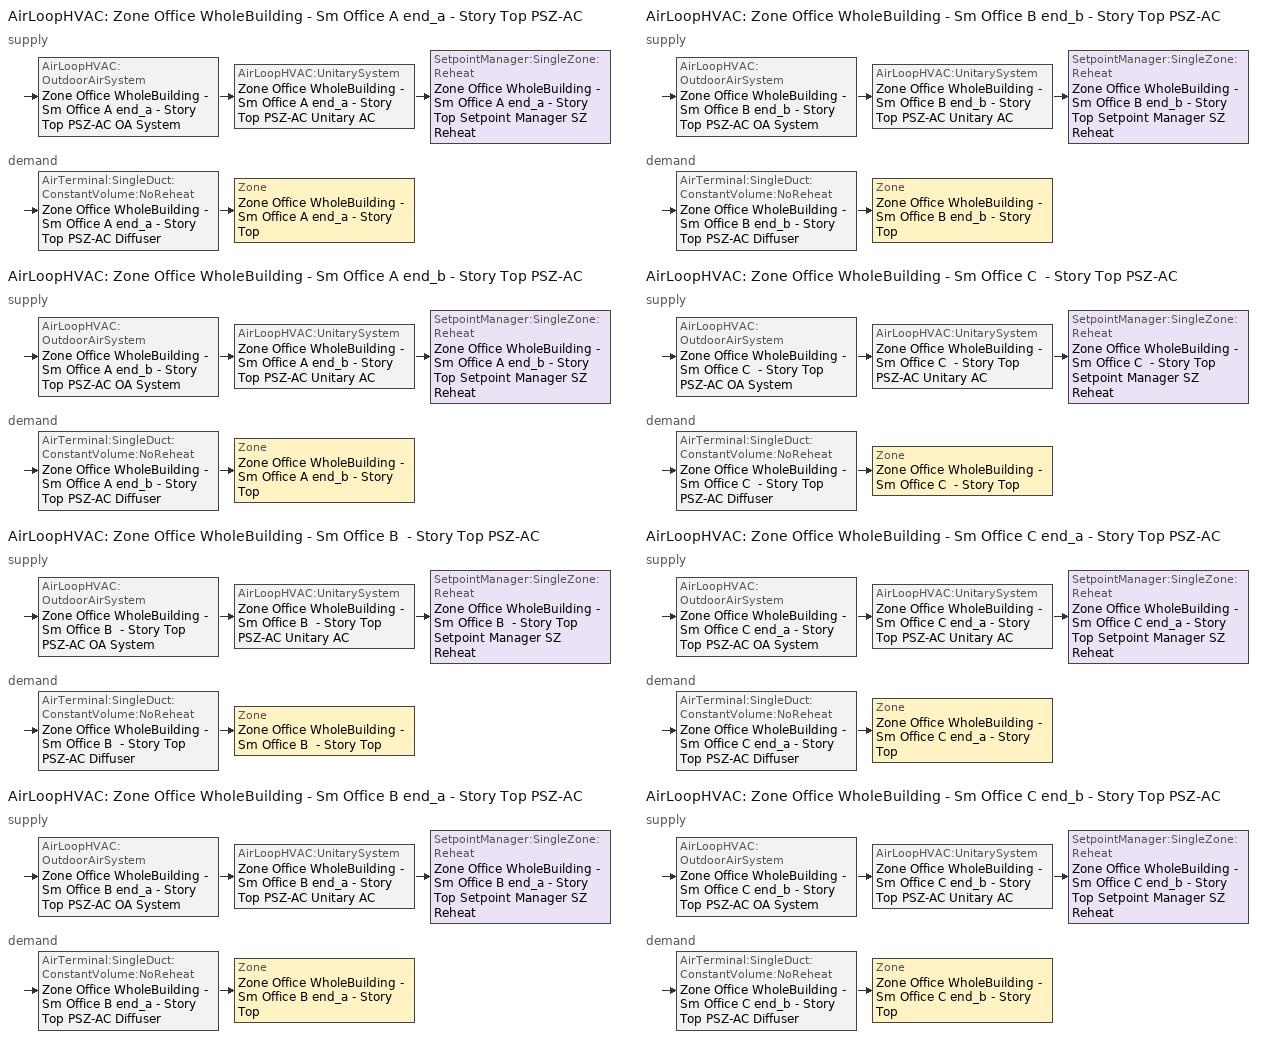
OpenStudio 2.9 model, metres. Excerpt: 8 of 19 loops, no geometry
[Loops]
AirLoopHVAC 'Zone Office WholeBuilding - Sm Office A end_a - Story Top PSZ-AC'
 supply: AirLoopHVAC:OutdoorAirSystem 'Zone Office WholeBuilding - Sm Office A end_a - Story Top PSZ-AC OA System' > AirLoopHVAC:UnitarySystem 'Zone Office WholeBuilding - Sm Office A end_a - Story Top PSZ-AC Unitary AC' > SetpointManager:SingleZone:Reheat 'Zone Office WholeBuilding - Sm Office A end_a - Story Top Setpoint Manager SZ Reheat'
 demand: AirTerminal:SingleDuct:ConstantVolume:NoReheat 'Zone Office WholeBuilding - Sm Office A end_a - Story Top PSZ-AC Diffuser' > Zone 'Zone Office WholeBuilding - Sm Office A end_a - Story Top'
AirLoopHVAC 'Zone Office WholeBuilding - Sm Office A end_b - Story Top PSZ-AC'
 supply: AirLoopHVAC:OutdoorAirSystem 'Zone Office WholeBuilding - Sm Office A end_b - Story Top PSZ-AC OA System' > AirLoopHVAC:UnitarySystem 'Zone Office WholeBuilding - Sm Office A end_b - Story Top PSZ-AC Unitary AC' > SetpointManager:SingleZone:Reheat 'Zone Office WholeBuilding - Sm Office A end_b - Story Top Setpoint Manager SZ Reheat'
 demand: AirTerminal:SingleDuct:ConstantVolume:NoReheat 'Zone Office WholeBuilding - Sm Office A end_b - Story Top PSZ-AC Diffuser' > Zone 'Zone Office WholeBuilding - Sm Office A end_b - Story Top'
AirLoopHVAC 'Zone Office WholeBuilding - Sm Office B  - Story Top PSZ-AC'
 supply: AirLoopHVAC:OutdoorAirSystem 'Zone Office WholeBuilding - Sm Office B  - Story Top PSZ-AC OA System' > AirLoopHVAC:UnitarySystem 'Zone Office WholeBuilding - Sm Office B  - Story Top PSZ-AC Unitary AC' > SetpointManager:SingleZone:Reheat 'Zone Office WholeBuilding - Sm Office B  - Story Top Setpoint Manager SZ Reheat'
 demand: AirTerminal:SingleDuct:ConstantVolume:NoReheat 'Zone Office WholeBuilding - Sm Office B  - Story Top PSZ-AC Diffuser' > Zone 'Zone Office WholeBuilding - Sm Office B  - Story Top'
AirLoopHVAC 'Zone Office WholeBuilding - Sm Office B end_a - Story Top PSZ-AC'
 supply: AirLoopHVAC:OutdoorAirSystem 'Zone Office WholeBuilding - Sm Office B end_a - Story Top PSZ-AC OA System' > AirLoopHVAC:UnitarySystem 'Zone Office WholeBuilding - Sm Office B end_a - Story Top PSZ-AC Unitary AC' > SetpointManager:SingleZone:Reheat 'Zone Office WholeBuilding - Sm Office B end_a - Story Top Setpoint Manager SZ Reheat'
 demand: AirTerminal:SingleDuct:ConstantVolume:NoReheat 'Zone Office WholeBuilding - Sm Office B end_a - Story Top PSZ-AC Diffuser' > Zone 'Zone Office WholeBuilding - Sm Office B end_a - Story Top'
AirLoopHVAC 'Zone Office WholeBuilding - Sm Office B end_b - Story Top PSZ-AC'
 supply: AirLoopHVAC:OutdoorAirSystem 'Zone Office WholeBuilding - Sm Office B end_b - Story Top PSZ-AC OA System' > AirLoopHVAC:UnitarySystem 'Zone Office WholeBuilding - Sm Office B end_b - Story Top PSZ-AC Unitary AC' > SetpointManager:SingleZone:Reheat 'Zone Office WholeBuilding - Sm Office B end_b - Story Top Setpoint Manager SZ Reheat'
 demand: AirTerminal:SingleDuct:ConstantVolume:NoReheat 'Zone Office WholeBuilding - Sm Office B end_b - Story Top PSZ-AC Diffuser' > Zone 'Zone Office WholeBuilding - Sm Office B end_b - Story Top'
AirLoopHVAC 'Zone Office WholeBuilding - Sm Office C  - Story Top PSZ-AC'
 supply: AirLoopHVAC:OutdoorAirSystem 'Zone Office WholeBuilding - Sm Office C  - Story Top PSZ-AC OA System' > AirLoopHVAC:UnitarySystem 'Zone Office WholeBuilding - Sm Office C  - Story Top PSZ-AC Unitary AC' > SetpointManager:SingleZone:Reheat 'Zone Office WholeBuilding - Sm Office C  - Story Top Setpoint Manager SZ Reheat'
 demand: AirTerminal:SingleDuct:ConstantVolume:NoReheat 'Zone Office WholeBuilding - Sm Office C  - Story Top PSZ-AC Diffuser' > Zone 'Zone Office WholeBuilding - Sm Office C  - Story Top'
AirLoopHVAC 'Zone Office WholeBuilding - Sm Office C end_a - Story Top PSZ-AC'
 supply: AirLoopHVAC:OutdoorAirSystem 'Zone Office WholeBuilding - Sm Office C end_a - Story Top PSZ-AC OA System' > AirLoopHVAC:UnitarySystem 'Zone Office WholeBuilding - Sm Office C end_a - Story Top PSZ-AC Unitary AC' > SetpointManager:SingleZone:Reheat 'Zone Office WholeBuilding - Sm Office C end_a - Story Top Setpoint Manager SZ Reheat'
 demand: AirTerminal:SingleDuct:ConstantVolume:NoReheat 'Zone Office WholeBuilding - Sm Office C end_a - Story Top PSZ-AC Diffuser' > Zone 'Zone Office WholeBuilding - Sm Office C end_a - Story Top'
AirLoopHVAC 'Zone Office WholeBuilding - Sm Office C end_b - Story Top PSZ-AC'
 supply: AirLoopHVAC:OutdoorAirSystem 'Zone Office WholeBuilding - Sm Office C end_b - Story Top PSZ-AC OA System' > AirLoopHVAC:UnitarySystem 'Zone Office WholeBuilding - Sm Office C end_b - Story Top PSZ-AC Unitary AC' > SetpointManager:SingleZone:Reheat 'Zone Office WholeBuilding - Sm Office C end_b - Story Top Setpoint Manager SZ Reheat'
 demand: AirTerminal:SingleDuct:ConstantVolume:NoReheat 'Zone Office WholeBuilding - Sm Office C end_b - Story Top PSZ-AC Diffuser' > Zone 'Zone Office WholeBuilding - Sm Office C end_b - Story Top'
[SizingPeriod:DesignDay] Barometric Pressure {Pa}=84297; Sky Clearness=0; Rain Indicator=0; Snow Indicator=0; Day of Month=21; Daylight Saving Time Indicator=0; Humidity Indicating Type=Wetbulb; Dry-Bulb Temperature Range Modifier Type=DefaultMultipliers
Name | Maximum Dry-Bulb Temperature {C} | Daily Dry-Bulb Temperature Range {deltaC} | Humidity Indicating Conditions at Maximum Dry-Bulb | Wind Speed {m/s} | Wind Direction {deg} | Month | Day Type | Solar Model Indicator | ASHRAE Taub | ASHRAE Taud
Fort Collins Sawrs Ann Htg 99.6% Condns DB 1 | -19.2 | 0 | -19.2 | 2.1 | 20 | 12 | WinterDesignDay | ASHRAEClearSky
Fort Collins Sawrs Ann Htg Wind 99% Condns WS=>MCDB 1 | 6.3 | 0 | 6.3 | 8.8 | 20 | 12 | WinterDesignDay | ASHRAEClearSky
Fort Collins Sawrs April .4% Condns DB=>MCWB 1 | 27.4 | 13.3 | 12.1 | 3.7 | 90 | 4 | SummerDesignDay | ASHRAETau | 0.287 | 2.478
Fort Collins Sawrs April .4% Condns WB=>MCDB 1 | 25.4 | 13.3 | 13.8 | 3.7 | 90 | 4 | SummerDesignDay | ASHRAETau | 0.287 | 2.478
Fort Collins Sawrs August .4% Condns DB=>MCWB 1 | 32.9 | 13.1 | 15.5 | 3.7 | 90 | 8 | SummerDesignDay | ASHRAETau | 0.334 | 2.44
Fort Collins Sawrs August .4% Condns WB=>MCDB 1 | 25.9 | 13.1 | 18.6 | 3.7 | 90 | 8 | SummerDesignDay | ASHRAETau | 0.334 | 2.44
Fort Collins Sawrs December .4% Condns DB=>MCWB 1 | 16.2 | 12.3 | 6 | 3.7 | 90 | 12 | SummerDesignDay | ASHRAETau | 0.262 | 2.566
Fort Collins Sawrs December .4% Condns WB=>MCDB 1 | 14.4 | 12.3 | 6.9 | 3.7 | 90 | 12 | SummerDesignDay | ASHRAETau | 0.262 | 2.566
Fort Collins Sawrs February .4% Condns DB=>MCWB 1 | 19 | 12.3 | 7.6 | 3.7 | 90 | 2 | SummerDesignDay | ASHRAETau | 0.258 | 2.535
Fort Collins Sawrs February .4% Condns WB=>MCDB 1 | 17.9 | 12.3 | 8.1 | 3.7 | 90 | 2 | SummerDesignDay | ASHRAETau | 0.258 | 2.535
Fort Collins Sawrs January .4% Condns DB=>MCWB 1 | 15.7 | 12.5 | 5.3 | 3.7 | 90 | 1 | SummerDesignDay | ASHRAETau | 0.249 | 2.667
Fort Collins Sawrs January .4% Condns WB=>MCDB 1 | 15.2 | 12.5 | 6 | 3.7 | 90 | 1 | SummerDesignDay | ASHRAETau | 0.249 | 2.667
Fort Collins Sawrs July .4% Condns DB=>MCWB 1 | 34.2 | 13.6 | 15.9 | 3.7 | 90 | 7 | SummerDesignDay | ASHRAETau | 0.328 | 2.426
Fort Collins Sawrs July .4% Condns WB=>MCDB 1 | 27.7 | 13.6 | 19.4 | 3.7 | 90 | 7 | SummerDesignDay | ASHRAETau | 0.328 | 2.426
Fort Collins Sawrs June .4% Condns DB=>MCWB 1 | 34.2 | 13.5 | 16.3 | 3.7 | 90 | 6 | SummerDesignDay | ASHRAETau | 0.303 | 2.453
Fort Collins Sawrs June .4% Condns WB=>MCDB 1 | 28.7 | 13.5 | 18.7 | 3.7 | 90 | 6 | SummerDesignDay | ASHRAETau | 0.303 | 2.453
Fort Collins Sawrs March .4% Condns DB=>MCWB 1 | 22.2 | 12.6 | 8.6 | 3.7 | 90 | 3 | SummerDesignDay | ASHRAETau | 0.275 | 2.474
Fort Collins Sawrs March .4% Condns WB=>MCDB 1 | 20 | 12.6 | 9.7 | 3.7 | 90 | 3 | SummerDesignDay | ASHRAETau | 0.275 | 2.474
Fort Collins Sawrs May .4% Condns DB=>MCWB 1 | 29.3 | 13 | 13.1 | 3.7 | 90 | 5 | SummerDesignDay | ASHRAETau | 0.293 | 2.478
Fort Collins Sawrs May .4% Condns WB=>MCDB 1 | 24.8 | 13 | 15.3 | 3.7 | 90 | 5 | SummerDesignDay | ASHRAETau | 0.293 | 2.478
Fort Collins Sawrs November .4% Condns DB=>MCWB 1 | 20 | 12.1 | 8.2 | 3.7 | 90 | 11 | SummerDesignDay | ASHRAETau | 0.267 | 2.573
Fort Collins Sawrs November .4% Condns WB=>MCDB 1 | 16.5 | 12.1 | 9.7 | 3.7 | 90 | 11 | SummerDesignDay | ASHRAETau | 0.267 | 2.573
Fort Collins Sawrs October .4% Condns DB=>MCWB 1 | 27.4 | 14.1 | 11.6 | 3.7 | 90 | 10 | SummerDesignDay | ASHRAETau | 0.277 | 2.645
Fort Collins Sawrs October .4% Condns WB=>MCDB 1 | 24.4 | 14.1 | 13.3 | 3.7 | 90 | 10 | SummerDesignDay | ASHRAETau | 0.277 | 2.645
Fort Collins Sawrs September .4% Condns DB=>MCWB 1 | 30.2 | 14.2 | 14.6 | 3.7 | 90 | 9 | SummerDesignDay | ASHRAETau | 0.297 | 2.587
Fort Collins Sawrs September .4% Condns WB=>MCDB 1 | 26.1 | 14.2 | 17.7 | 3.7 | 90 | 9 | SummerDesignDay | ASHRAETau | 0.297 | 2.587
[Sizing:Zone] Zone Cooling Design Supply Air Temperature Input Method=SupplyAirTemperature; Zone Cooling Design Supply Air Temperature {C}=12.7778; Zone Cooling Design Supply Air Temperature Difference {deltaC}=11.11; Zone Heating Design Supply Air Temperature Input Method=SupplyAirTemperature; Zone Heating Design Supply Air Temperature {C}=50; Zone Heating Design Supply Air Temperature Difference {deltaC}=11.11; Zone Cooling Design Supply Air Humidity Ratio {kg-H2O/kg-air}=0.0085; Zone Heating Design Supply Air Humidity Ratio {kg-H2O/kg-air}=0.008; Cooling Design Air Flow Method=DesignDay; Heating Design Air Flow Method=DesignDay; Account for Dedicated Outdoor Air System=No; Dedicated Outdoor Air System Control Strategy=NeutralSupplyAir; Dedicated Outdoor Air Low Setpoint Temperature for Design {C}=autosize; Dedicated Outdoor Air High Setpoint Temperature for Design {C}=autosize
Zone Office WholeBuilding - Sm Office A end_a - Story Top; Zone Office WholeBuilding - Sm Office B end_a - Story Top; Zone Office WholeBuilding - Sm Office C end_a - Story Top; Zone Office WholeBuilding - Sm Office B  - Story Top; Zone Office WholeBuilding - Sm Office C  - Story Top; Zone Office WholeBuilding - Sm Office A end_b - Story Top; Zone Office WholeBuilding - Sm Office B end_b - Story Top; Zone Office WholeBuilding - Sm Office C end_b - Story Top
[Zone equipment]
Zone Office WholeBuilding - Sm Office A end_a - Story Top: Zone Office WholeBuilding - Sm Office A end_a - Story Top PSZ-AC Diffuser
Zone Office WholeBuilding - Sm Office B end_a - Story Top: Zone Office WholeBuilding - Sm Office B end_a - Story Top PSZ-AC Diffuser
Zone Office WholeBuilding - Sm Office C end_a - Story Top: Zone Office WholeBuilding - Sm Office C end_a - Story Top PSZ-AC Diffuser
Zone Office WholeBuilding - Sm Office B  - Story Top: Zone Office WholeBuilding - Sm Office B  - Story Top PSZ-AC Diffuser
Zone Office WholeBuilding - Sm Office C  - Story Top: Zone Office WholeBuilding - Sm Office C  - Story Top PSZ-AC Diffuser
Zone Office WholeBuilding - Sm Office A end_b - Story Top: Zone Office WholeBuilding - Sm Office A end_b - Story Top PSZ-AC Diffuser
Zone Office WholeBuilding - Sm Office B end_b - Story Top: Zone Office WholeBuilding - Sm Office B end_b - Story Top PSZ-AC Diffuser
Zone Office WholeBuilding - Sm Office C end_b - Story Top: Zone Office WholeBuilding - Sm Office C end_b - Story Top PSZ-AC Diffuser
[AirLoopHVAC] Design Supply Air Flow Rate {m3/s}=AutoSize
Name | Availability Schedule
Zone Office WholeBuilding - Sm Office A end_a - Story Top PSZ-AC | Zone Office WholeBuilding - Sm Office A end_a - Story Top PSZ-AC_constant_night_fan_schedule
Zone Office WholeBuilding - Sm Office A end_b - Story Top PSZ-AC | Zone Office WholeBuilding - Sm Office A end_b - Story Top PSZ-AC_constant_night_fan_schedule
Zone Office WholeBuilding - Sm Office B  - Story Top PSZ-AC | Zone Office WholeBuilding - Sm Office B  - Story Top PSZ-AC_constant_night_fan_schedule
Zone Office WholeBuilding - Sm Office B end_a - Story Top PSZ-AC | Zone Office WholeBuilding - Sm Office B end_a - Story Top PSZ-AC_constant_night_fan_schedule
Zone Office WholeBuilding - Sm Office B end_b - Story Top PSZ-AC | Zone Office WholeBuilding - Sm Office B end_b - Story Top PSZ-AC_constant_night_fan_schedule
Zone Office WholeBuilding - Sm Office C  - Story Top PSZ-AC | Zone Office WholeBuilding - Sm Office C  - Story Top PSZ-AC_constant_night_fan_schedule
Zone Office WholeBuilding - Sm Office C end_a - Story Top PSZ-AC | Zone Office WholeBuilding - Sm Office C end_a - Story Top PSZ-AC_constant_night_fan_schedule
Zone Office WholeBuilding - Sm Office C end_b - Story Top PSZ-AC | Zone Office WholeBuilding - Sm Office C end_b - Story Top PSZ-AC_constant_night_fan_schedule
[Sizing:System] Type of Load to Size On=Sensible; Design Outdoor Air Flow Rate {m3/s}=Autosize; Central Heating Maximum System Air Flow Ratio=1; Preheat Design Temperature {C}=7.22222; Preheat Design Humidity Ratio {kg-H2O/kg-Air}=0.008; Precool Design Temperature {C}=12.7778; Precool Design Humidity Ratio {kg-H2O/kg-Air}=0.008; Central Cooling Design Supply Air Temperature {C}=12.7778; Central Heating Design Supply Air Temperature {C}=50; Sizing Option=Coincident; 100% Outdoor Air in Cooling=No; 100% Outdoor Air in Heating=No; Central Cooling Design Supply Air Humidity Ratio {kg-H2O/kg-Air}=0.0085; Central Heating Design Supply Air Humidity Ratio {kg-H2O/kg-Air}=0.008; Cooling Design Air Flow Method=DesignDay; Cooling Design Air Flow Rate {m3/s}=0; Heating Design Air Flow Method=DesignDay; Heating Design Air Flow Rate {m3/s}=0; System Outdoor Air Method=ZoneSum; Zone Maximum Outdoor Air Fraction=1; Cooling Supply Air Flow Rate Per Floor Area {m3/s-m2}=0.00996765; Cooling Fraction of Autosized Cooling Supply Air Flow Rate=1; Cooling Supply Air Flow Rate Per Unit Cooling Capacity {m3/s-W}=3.94755e-05; Heating Supply Air Flow Rate Per Floor Area {m3/s-m2}=0.00996765; Heating Fraction of Autosized Heating Supply Air Flow Rate=1; Heating Fraction of Autosized Cooling Supply Air Flow Rate=1; Heating Supply Air Flow Rate Per Unit Heating Capacity {m3/s-W}=3.15882e-05; Cooling Design Capacity Method=CoolingDesignCapacity; Cooling Design Capacity {W}=autosize; Cooling Design Capacity Per Floor Area {W/m2}=234.7; Fraction of Autosized Cooling Design Capacity=1; Heating Design Capacity Method=HeatingDesignCapacity; Heating Design Capacity {W}=autosize; Heating Design Capacity Per Floor Area {W/m2}=157; Fraction of Autosized Heating Design Capacity=1; Central Cooling Capacity Control Method=OnOff
Zone Office WholeBuilding - Sm Office A end_a - Story Top PSZ-AC; Zone Office WholeBuilding - Sm Office A end_b - Story Top PSZ-AC; Zone Office WholeBuilding - Sm Office B  - Story Top PSZ-AC; Zone Office WholeBuilding - Sm Office B end_a - Story Top PSZ-AC; Zone Office WholeBuilding - Sm Office B end_b - Story Top PSZ-AC; Zone Office WholeBuilding - Sm Office C  - Story Top PSZ-AC; Zone Office WholeBuilding - Sm Office C end_a - Story Top PSZ-AC; Zone Office WholeBuilding - Sm Office C end_b - Story Top PSZ-AC
[SetpointManager:SingleZone:Reheat] Minimum Supply Air Temperature {C}=12.7778; Maximum Supply Air Temperature {C}=50
Name | Control Zone | Setpoint Node or NodeList
Zone Office WholeBuilding - Sm Office A end_a - Story Top Setpoint Manager SZ Reheat | Zone Office WholeBuilding - Sm Office A end_a - Story Top | Zone Office WholeBuilding - Sm Office A end_a - Story Top PSZ-AC Supply Outlet Node
Zone Office WholeBuilding - Sm Office A end_b - Story Top Setpoint Manager SZ Reheat | Zone Office WholeBuilding - Sm Office A end_b - Story Top | Zone Office WholeBuilding - Sm Office A end_b - Story Top PSZ-AC Supply Outlet Node
Zone Office WholeBuilding - Sm Office B  - Story Top Setpoint Manager SZ Reheat | Zone Office WholeBuilding - Sm Office B  - Story Top | Zone Office WholeBuilding - Sm Office B  - Story Top PSZ-AC Supply Outlet Node
Zone Office WholeBuilding - Sm Office B end_a - Story Top Setpoint Manager SZ Reheat | Zone Office WholeBuilding - Sm Office B end_a - Story Top | Zone Office WholeBuilding - Sm Office B end_a - Story Top PSZ-AC Supply Outlet Node
Zone Office WholeBuilding - Sm Office B end_b - Story Top Setpoint Manager SZ Reheat | Zone Office WholeBuilding - Sm Office B end_b - Story Top | Zone Office WholeBuilding - Sm Office B end_b - Story Top PSZ-AC Supply Outlet Node
Zone Office WholeBuilding - Sm Office C  - Story Top Setpoint Manager SZ Reheat | Zone Office WholeBuilding - Sm Office C  - Story Top | Zone Office WholeBuilding - Sm Office C  - Story Top PSZ-AC Supply Outlet Node
Zone Office WholeBuilding - Sm Office C end_a - Story Top Setpoint Manager SZ Reheat | Zone Office WholeBuilding - Sm Office C end_a - Story Top | Zone Office WholeBuilding - Sm Office C end_a - Story Top PSZ-AC Supply Outlet Node
Zone Office WholeBuilding - Sm Office C end_b - Story Top Setpoint Manager SZ Reheat | Zone Office WholeBuilding - Sm Office C end_b - Story Top | Zone Office WholeBuilding - Sm Office C end_b - Story Top PSZ-AC Supply Outlet Node
[Coil:Heating:Gas] Availability Schedule=Always On Discrete; Gas Burner Efficiency=0.78; Nominal Capacity {W}=AutoSize; Parasitic Electric Load {W}=0; Parasitic Gas Load {W}=0
Zone Office WholeBuilding - Sm Office A end_a - Story Top PSZ-AC Gas Htg Coil; Zone Office WholeBuilding - Sm Office A end_b - Story Top PSZ-AC Gas Htg Coil; Zone Office WholeBuilding - Sm Office B  - Story Top PSZ-AC Gas Htg Coil; Zone Office WholeBuilding - Sm Office B end_a - Story Top PSZ-AC Gas Htg Coil; Zone Office WholeBuilding - Sm Office B end_b - Story Top PSZ-AC Gas Htg Coil; Zone Office WholeBuilding - Sm Office C  - Story Top PSZ-AC Gas Htg Coil; Zone Office WholeBuilding - Sm Office C end_a - Story Top PSZ-AC Gas Htg Coil; Zone Office WholeBuilding - Sm Office C end_b - Story Top PSZ-AC Gas Htg Coil
[Coil:Heating:Electric] Availability Schedule=Always Off Discrete; Efficiency=1; Nominal Capacity {W}=0
Zone Office WholeBuilding - Sm Office A end_a - Story Top PSZ-AC No Heat; Zone Office WholeBuilding - Sm Office A end_b - Story Top PSZ-AC No Heat; Zone Office WholeBuilding - Sm Office B  - Story Top PSZ-AC No Heat; Zone Office WholeBuilding - Sm Office B end_a - Story Top PSZ-AC No Heat; Zone Office WholeBuilding - Sm Office B end_b - Story Top PSZ-AC No Heat; Zone Office WholeBuilding - Sm Office C  - Story Top PSZ-AC No Heat; Zone Office WholeBuilding - Sm Office C end_a - Story Top PSZ-AC No Heat; Zone Office WholeBuilding - Sm Office C end_b - Story Top PSZ-AC No Heat
[Coil:Cooling:DX:SingleSpeed] Availability Schedule=Always On Discrete; Rated Total Cooling Capacity {W}=autosize; Rated Sensible Heat Ratio=autosize; Rated COP {W/W}=3.91157; Rated Air Flow Rate {m3/s}=autosize; Rated Evaporator Fan Power Per Volume Flow Rate {W/(m3/s)}=773.3; Total Cooling Capacity Function of Temperature Curve=CoilClgDXQRatio_fTwbToadbSI; Total Cooling Capacity Function of Flow Fraction Curve=CoilClgDXSnglQRatio_fCFMRatio; Energy Input Ratio Function of Temperature Curve=CoilClgDXEIRRatio_fTwbToadbSI; Energy Input Ratio Function of Flow Fraction Curve=CoilClgDXSnglEIRRatio_fCFMRatio; Part Load Fraction Correlation Curve=CoilClgDXEIRRatio_fQFrac; Condenser Type=AirCooled; Evaporative Condenser Effectiveness=0; Evaporative Condenser Air Flow Rate {m3/s}=Autosize; Evaporative Condenser Pump Rated Power Consumption {W}=Autosize; Crankcase Heater Capacity {W}=0; Maximum Outdoor Dry-Bulb Temperature for Crankcase Heater Operation {C}=0; Basin Heater Capacity {W/K}=0; Basin Heater Setpoint Temperature {C}=10
Zone Office WholeBuilding - Sm Office A end_a - Story Top PSZ-AC 1spd DX AC Clg Coil 8kBtu/hr 11.06SEER 7kBtu/hr 13.0SEER; Zone Office WholeBuilding - Sm Office A end_b - Story Top PSZ-AC 1spd DX AC Clg Coil 8kBtu/hr 11.06SEER 7kBtu/hr 13.0SEER; Zone Office WholeBuilding - Sm Office B  - Story Top PSZ-AC 1spd DX AC Clg Coil 20kBtu/hr 11.06SEER 15kBtu/hr 13.0SEER; Zone Office WholeBuilding - Sm Office B end_a - Story Top PSZ-AC 1spd DX AC Clg Coil 7kBtu/hr 11.06SEER 5kBtu/hr 13.0SEER; Zone Office WholeBuilding - Sm Office B end_b - Story Top PSZ-AC 1spd DX AC Clg Coil 7kBtu/hr 11.06SEER 6kBtu/hr 13.0SEER; Zone Office WholeBuilding - Sm Office C  - Story Top PSZ-AC 1spd DX AC Clg Coil 24kBtu/hr 11.06SEER 20kBtu/hr 13.0SEER; Zone Office WholeBuilding - Sm Office C end_a - Story Top PSZ-AC 1spd DX AC Clg Coil 8kBtu/hr 11.06SEER 7kBtu/hr 13.0SEER; Zone Office WholeBuilding - Sm Office C end_b - Story Top PSZ-AC 1spd DX AC Clg Coil 8kBtu/hr 11.06SEER 7kBtu/hr 13.0SEER
[Fan:OnOff] Availability Schedule=Always On Discrete; Fan Total Efficiency=0.53625; Pressure Rise {Pa}=622.722; Maximum Flow Rate {m3/s}=autosize; Motor Efficiency=0.825; Motor In Airstream Fraction=1
Name | Fan Power Ratio Function of Speed Ratio Curve | Fan Efficiency Ratio Function of Speed Ratio Curve
Zone Office WholeBuilding - Sm Office A end_a - Story Top PSZ-AC Fan | Fan On Off Power Curve 10 | Fan On Off Efficiency Curve 10
Zone Office WholeBuilding - Sm Office A end_b - Story Top PSZ-AC Fan | Fan On Off Power Curve 11 | Fan On Off Efficiency Curve 11
Zone Office WholeBuilding - Sm Office B  - Story Top PSZ-AC Fan | Fan On Off Power Curve 12 | Fan On Off Efficiency Curve 12
Zone Office WholeBuilding - Sm Office B end_a - Story Top PSZ-AC Fan | Fan On Off Power Curve 13 | Fan On Off Efficiency Curve 13
Zone Office WholeBuilding - Sm Office B end_b - Story Top PSZ-AC Fan | Fan On Off Power Curve 14 | Fan On Off Efficiency Curve 14
Zone Office WholeBuilding - Sm Office C  - Story Top PSZ-AC Fan | Fan On Off Power Curve 15 | Fan On Off Efficiency Curve 15
Zone Office WholeBuilding - Sm Office C end_a - Story Top PSZ-AC Fan | Fan On Off Power Curve 16 | Fan On Off Efficiency Curve 16
Zone Office WholeBuilding - Sm Office C end_b - Story Top PSZ-AC Fan | Fan On Off Power Curve 17 | Fan On Off Efficiency Curve 17
[AirLoopHVAC:UnitarySystem] Control Type=Load; Dehumidification Control Type=None; Availability Schedule=Always On Discrete; Fan Placement=DrawThrough; DX Heating Coil Sizing Ratio=1; Use DOAS DX Cooling Coil=No; DOAS DX Cooling Coil Leaving Minimum Air Temperature {C}=2; Latent Load Control=SensibleOnlyLoadControl; Supply Air Flow Rate During Cooling Operation {m3/s}=Autosize; Supply Air Flow Rate During Heating Operation {m3/s}=Autosize; Supply Air Flow Rate When No Cooling or Heating is Required {m3/s}=Autosize; Maximum Supply Air Temperature {C}=80; Maximum Outdoor Dry-Bulb Temperature for Supplemental Heater Operation {C}=21; Maximum Cycling Rate {cycles/hr}=2.5; Heat Pump Time Constant {s}=60; Fraction of On-Cycle Power Use=0.01; Heat Pump Fan Delay Time {s}=60; Ancilliary On-Cycle Electric Power {W}=0; Ancilliary Off-Cycle Electric Power {W}=0
Name | Controlling Zone or Thermostat Location | Supply Fan | Supply Air Fan Operating Mode Schedule | Heating Coil | Cooling Coil | Supplemental Heating Coil
Zone Office WholeBuilding - Sm Office A end_a - Story Top PSZ-AC Unitary AC | Zone Office WholeBuilding - Sm Office A end_a - Story Top | Zone Office WholeBuilding - Sm Office A end_a - Story Top PSZ-AC Fan | Zone Office WholeBuilding - Sm Office A end_a - Story Top PSZ-AC_constant_night_fan_schedule | Zone Office WholeBuilding - Sm Office A end_a - Story Top PSZ-AC Gas Htg Coil | Zone Office WholeBuilding - Sm Office A end_a - Story Top PSZ-AC 1spd DX AC Clg Coil 8kBtu/hr 11.06SEER 7kBtu/hr 13.0SEER | Zone Office WholeBuilding - Sm Office A end_a - Story Top PSZ-AC No Heat
Zone Office WholeBuilding - Sm Office A end_b - Story Top PSZ-AC Unitary AC | Zone Office WholeBuilding - Sm Office A end_b - Story Top | Zone Office WholeBuilding - Sm Office A end_b - Story Top PSZ-AC Fan | Zone Office WholeBuilding - Sm Office A end_b - Story Top PSZ-AC_constant_night_fan_schedule | Zone Office WholeBuilding - Sm Office A end_b - Story Top PSZ-AC Gas Htg Coil | Zone Office WholeBuilding - Sm Office A end_b - Story Top PSZ-AC 1spd DX AC Clg Coil 8kBtu/hr 11.06SEER 7kBtu/hr 13.0SEER | Zone Office WholeBuilding - Sm Office A end_b - Story Top PSZ-AC No Heat
Zone Office WholeBuilding - Sm Office B  - Story Top PSZ-AC Unitary AC | Zone Office WholeBuilding - Sm Office B  - Story Top | Zone Office WholeBuilding - Sm Office B  - Story Top PSZ-AC Fan | Zone Office WholeBuilding - Sm Office B  - Story Top PSZ-AC_constant_night_fan_schedule | Zone Office WholeBuilding - Sm Office B  - Story Top PSZ-AC Gas Htg Coil | Zone Office WholeBuilding - Sm Office B  - Story Top PSZ-AC 1spd DX AC Clg Coil 20kBtu/hr 11.06SEER 15kBtu/hr 13.0SEER | Zone Office WholeBuilding - Sm Office B  - Story Top PSZ-AC No Heat
Zone Office WholeBuilding - Sm Office B end_a - Story Top PSZ-AC Unitary AC | Zone Office WholeBuilding - Sm Office B end_a - Story Top | Zone Office WholeBuilding - Sm Office B end_a - Story Top PSZ-AC Fan | Zone Office WholeBuilding - Sm Office B end_a - Story Top PSZ-AC_constant_night_fan_schedule | Zone Office WholeBuilding - Sm Office B end_a - Story Top PSZ-AC Gas Htg Coil | Zone Office WholeBuilding - Sm Office B end_a - Story Top PSZ-AC 1spd DX AC Clg Coil 7kBtu/hr 11.06SEER 5kBtu/hr 13.0SEER | Zone Office WholeBuilding - Sm Office B end_a - Story Top PSZ-AC No Heat
Zone Office WholeBuilding - Sm Office B end_b - Story Top PSZ-AC Unitary AC | Zone Office WholeBuilding - Sm Office B end_b - Story Top | Zone Office WholeBuilding - Sm Office B end_b - Story Top PSZ-AC Fan | Zone Office WholeBuilding - Sm Office B end_b - Story Top PSZ-AC_constant_night_fan_schedule | Zone Office WholeBuilding - Sm Office B end_b - Story Top PSZ-AC Gas Htg Coil | Zone Office WholeBuilding - Sm Office B end_b - Story Top PSZ-AC 1spd DX AC Clg Coil 7kBtu/hr 11.06SEER 6kBtu/hr 13.0SEER | Zone Office WholeBuilding - Sm Office B end_b - Story Top PSZ-AC No Heat
Zone Office WholeBuilding - Sm Office C  - Story Top PSZ-AC Unitary AC | Zone Office WholeBuilding - Sm Office C  - Story Top | Zone Office WholeBuilding - Sm Office C  - Story Top PSZ-AC Fan | Zone Office WholeBuilding - Sm Office C  - Story Top PSZ-AC_constant_night_fan_schedule | Zone Office WholeBuilding - Sm Office C  - Story Top PSZ-AC Gas Htg Coil | Zone Office WholeBuilding - Sm Office C  - Story Top PSZ-AC 1spd DX AC Clg Coil 24kBtu/hr 11.06SEER 20kBtu/hr 13.0SEER | Zone Office WholeBuilding - Sm Office C  - Story Top PSZ-AC No Heat
Zone Office WholeBuilding - Sm Office C end_a - Story Top PSZ-AC Unitary AC | Zone Office WholeBuilding - Sm Office C end_a - Story Top | Zone Office WholeBuilding - Sm Office C end_a - Story Top PSZ-AC Fan | Zone Office WholeBuilding - Sm Office C end_a - Story Top PSZ-AC_constant_night_fan_schedule | Zone Office WholeBuilding - Sm Office C end_a - Story Top PSZ-AC Gas Htg Coil | Zone Office WholeBuilding - Sm Office C end_a - Story Top PSZ-AC 1spd DX AC Clg Coil 8kBtu/hr 11.06SEER 7kBtu/hr 13.0SEER | Zone Office WholeBuilding - Sm Office C end_a - Story Top PSZ-AC No Heat
Zone Office WholeBuilding - Sm Office C end_b - Story Top PSZ-AC Unitary AC | Zone Office WholeBuilding - Sm Office C end_b - Story Top | Zone Office WholeBuilding - Sm Office C end_b - Story Top PSZ-AC Fan | Zone Office WholeBuilding - Sm Office C end_b - Story Top PSZ-AC_constant_night_fan_schedule | Zone Office WholeBuilding - Sm Office C end_b - Story Top PSZ-AC Gas Htg Coil | Zone Office WholeBuilding - Sm Office C end_b - Story Top PSZ-AC 1spd DX AC Clg Coil 8kBtu/hr 11.06SEER 7kBtu/hr 13.0SEER | Zone Office WholeBuilding - Sm Office C end_b - Story Top PSZ-AC No Heat
[Controller:OutdoorAir] Minimum Outdoor Air Flow Rate {m3/s}=autosize; Maximum Outdoor Air Flow Rate {m3/s}=Autosize; Economizer Control Type=NoEconomizer; Economizer Control Action Type=ModulateFlow; Economizer Maximum Limit Dry-Bulb Temperature {C}=28; Economizer Maximum Limit Enthalpy {J/kg}=64000; Lockout Type=LockoutWithCompressor; Minimum Limit Type=FixedMinimum; High Humidity Control=No; Heat Recovery Bypass Control Type=BypassWhenWithinEconomizerLimits
Name | Minimum Outdoor Air Schedule | Controller Mechanical Ventilation
Zone Office WholeBuilding - Sm Office A end_a - Story Top PSZ-AC OA System Controller | Zone Office WholeBuilding - Sm Office A end_a - Story Top PSZ-AC_night_ventcycle_schedule | Controller Mechanical Ventilation 11
Zone Office WholeBuilding - Sm Office A end_b - Story Top PSZ-AC OA System Controller | Zone Office WholeBuilding - Sm Office A end_b - Story Top PSZ-AC_night_ventcycle_schedule | Controller Mechanical Ventilation 12
Zone Office WholeBuilding - Sm Office B  - Story Top PSZ-AC OA System Controller | Zone Office WholeBuilding - Sm Office B  - Story Top PSZ-AC_night_ventcycle_schedule | Controller Mechanical Ventilation 13
Zone Office WholeBuilding - Sm Office B end_a - Story Top PSZ-AC OA System Controller | Zone Office WholeBuilding - Sm Office B end_a - Story Top PSZ-AC_night_ventcycle_schedule | Controller Mechanical Ventilation 14
Zone Office WholeBuilding - Sm Office B end_b - Story Top PSZ-AC OA System Controller | Zone Office WholeBuilding - Sm Office B end_b - Story Top PSZ-AC_night_ventcycle_schedule | Controller Mechanical Ventilation 15
Zone Office WholeBuilding - Sm Office C  - Story Top PSZ-AC OA System Controller | Zone Office WholeBuilding - Sm Office C  - Story Top PSZ-AC_night_ventcycle_schedule | Controller Mechanical Ventilation 16
Zone Office WholeBuilding - Sm Office C end_a - Story Top PSZ-AC OA System Controller | Zone Office WholeBuilding - Sm Office C end_a - Story Top PSZ-AC_night_ventcycle_schedule | Controller Mechanical Ventilation 17
Zone Office WholeBuilding - Sm Office C end_b - Story Top PSZ-AC OA System Controller | Zone Office WholeBuilding - Sm Office C end_b - Story Top PSZ-AC_night_ventcycle_schedule | Controller Mechanical Ventilation 18
[Controller:MechanicalVentilation] Availability Schedule=Always On Discrete; System Outdoor Air Method=ZoneSum
Controller Mechanical Ventilation 11; Controller Mechanical Ventilation 12; Controller Mechanical Ventilation 13; Controller Mechanical Ventilation 14; Controller Mechanical Ventilation 15; Controller Mechanical Ventilation 16; Controller Mechanical Ventilation 17; Controller Mechanical Ventilation 18
[AirLoopHVAC:OutdoorAirSystem]
Name | Controller
Zone Office WholeBuilding - Sm Office A end_a - Story Top PSZ-AC OA System | Zone Office WholeBuilding - Sm Office A end_a - Story Top PSZ-AC OA System Controller
Zone Office WholeBuilding - Sm Office A end_b - Story Top PSZ-AC OA System | Zone Office WholeBuilding - Sm Office A end_b - Story Top PSZ-AC OA System Controller
Zone Office WholeBuilding - Sm Office B  - Story Top PSZ-AC OA System | Zone Office WholeBuilding - Sm Office B  - Story Top PSZ-AC OA System Controller
Zone Office WholeBuilding - Sm Office B end_a - Story Top PSZ-AC OA System | Zone Office WholeBuilding - Sm Office B end_a - Story Top PSZ-AC OA System Controller
Zone Office WholeBuilding - Sm Office B end_b - Story Top PSZ-AC OA System | Zone Office WholeBuilding - Sm Office B end_b - Story Top PSZ-AC OA System Controller
Zone Office WholeBuilding - Sm Office C  - Story Top PSZ-AC OA System | Zone Office WholeBuilding - Sm Office C  - Story Top PSZ-AC OA System Controller
Zone Office WholeBuilding - Sm Office C end_a - Story Top PSZ-AC OA System | Zone Office WholeBuilding - Sm Office C end_a - Story Top PSZ-AC OA System Controller
Zone Office WholeBuilding - Sm Office C end_b - Story Top PSZ-AC OA System | Zone Office WholeBuilding - Sm Office C end_b - Story Top PSZ-AC OA System Controller
[AirTerminal:SingleDuct:ConstantVolume:NoReheat] Availability Schedule=Always On Discrete; Maximum Air Flow Rate {m3/s}=AutoSize
Zone Office WholeBuilding - Sm Office A end_a - Story Top PSZ-AC Diffuser; Zone Office WholeBuilding - Sm Office A end_b - Story Top PSZ-AC Diffuser; Zone Office WholeBuilding - Sm Office B  - Story Top PSZ-AC Diffuser; Zone Office WholeBuilding - Sm Office B end_a - Story Top PSZ-AC Diffuser; Zone Office WholeBuilding - Sm Office B end_b - Story Top PSZ-AC Diffuser; Zone Office WholeBuilding - Sm Office C  - Story Top PSZ-AC Diffuser; Zone Office WholeBuilding - Sm Office C end_a - Story Top PSZ-AC Diffuser; Zone Office WholeBuilding - Sm Office C end_b - Story Top PSZ-AC Diffuser
[Schedule:Constant]
Name | Value
Always On Discrete; Zone Office WholeBuilding - Sm Office A end_a - Story Top PSZ-AC_night_ventcycle_schedule; Zone Office WholeBuilding - Sm Office A end_a - Story Top PSZ-AC_constant_night_fan_schedule; Zone Office WholeBuilding - Sm Office A end_b - Story Top PSZ-AC_night_ventcycle_schedule; Zone Office WholeBuilding - Sm Office A end_b - Story Top PSZ-AC_constant_night_fan_schedule; Zone Office WholeBuilding - Sm Office B  - Story Top PSZ-AC_night_ventcycle_schedule; Zone Office WholeBuilding - Sm Office B  - Story Top PSZ-AC_constant_night_fan_schedule; Zone Office WholeBuilding - Sm Office B end_a - Story Top PSZ-AC_night_ventcycle_schedule; Zone Office WholeBuilding - Sm Office B end_a - Story Top PSZ-AC_constant_night_fan_schedule; Zone Office WholeBuilding - Sm Office B end_b - Story Top PSZ-AC_night_ventcycle_schedule; Zone Office WholeBuilding - Sm Office B end_b - Story Top PSZ-AC_constant_night_fan_schedule; Zone Office WholeBuilding - Sm Office C  - Story Top PSZ-AC_night_ventcycle_schedule; Zone Office WholeBuilding - Sm Office C  - Story Top PSZ-AC_constant_night_fan_schedule; Zone Office WholeBuilding - Sm Office C end_a - Story Top PSZ-AC_night_ventcycle_schedule; Zone Office WholeBuilding - Sm Office C end_a - Story Top PSZ-AC_constant_night_fan_schedule; Zone Office WholeBuilding - Sm Office C end_b - Story Top PSZ-AC_night_ventcycle_schedule; Zone Office WholeBuilding - Sm Office C end_b - Story Top PSZ-AC_constant_night_fan_schedule | 1
Always Off Discrete | 0
[Curve:Biquadratic] Minimum Value of x=13.89; Maximum Value of x=25; Minimum Value of y=23.89; Maximum Value of y=46.11; Minimum Curve Output=0.77
Name | Coefficient1 Constant | Coefficient2 x | Coefficient3 x**2 | Coefficient4 y | Coefficient5 y**2 | Coefficient6 x*y | Maximum Curve Output
CoilClgDXQRatio_fTwbToadbSI | 0.86779 | 0.014245 | 0.000554 | -0.007569 | 3.2e-05 | -0.000191 | 1.29
CoilClgDXEIRRatio_fTwbToadbSI | 0.116709 | 0.028458 | -0.000411 | 0.021422 | 0.000162 | -0.00068 | 1.33
[Curve:Quadratic]
Name | Coefficient1 Constant | Coefficient2 x | Coefficient3 x**2 | Minimum Value of x | Maximum Value of x
CoilClgDXSnglQRatio_fCFMRatio | 0.8 | 0.2 | 0 | 0.5 | 1.5
CoilClgDXSnglEIRRatio_fCFMRatio | 1.156 | -0.1816 | 0.0256 | 0 | 1
[Curve:Exponent] Coefficient1 Constant=1; Coefficient2 Constant=0; Coefficient3 Constant=0; Minimum Value of x=0; Maximum Value of x=1
Fan On Off Power Curve 10; Fan On Off Power Curve 11; Fan On Off Power Curve 12; Fan On Off Power Curve 13; Fan On Off Power Curve 14; Fan On Off Power Curve 15; Fan On Off Power Curve 16; Fan On Off Power Curve 17
[Curve:Cubic] Maximum Value of x=1
Name | Coefficient1 Constant | Coefficient2 x | Coefficient3 x**2 | Coefficient4 x**3 | Minimum Value of x
Fan On Off Efficiency Curve 10; Fan On Off Efficiency Curve 11; Fan On Off Efficiency Curve 12; Fan On Off Efficiency Curve 13; Fan On Off Efficiency Curve 14; Fan On Off Efficiency Curve 15; Fan On Off Efficiency Curve 16; Fan On Off Efficiency Curve 17 | 1 | 0 | 0 | 0 | 0
CoilClgDXEIRRatio_fQFrac | 0 | 5.1091 | -8.5515 | 4.4744 | 0.7
